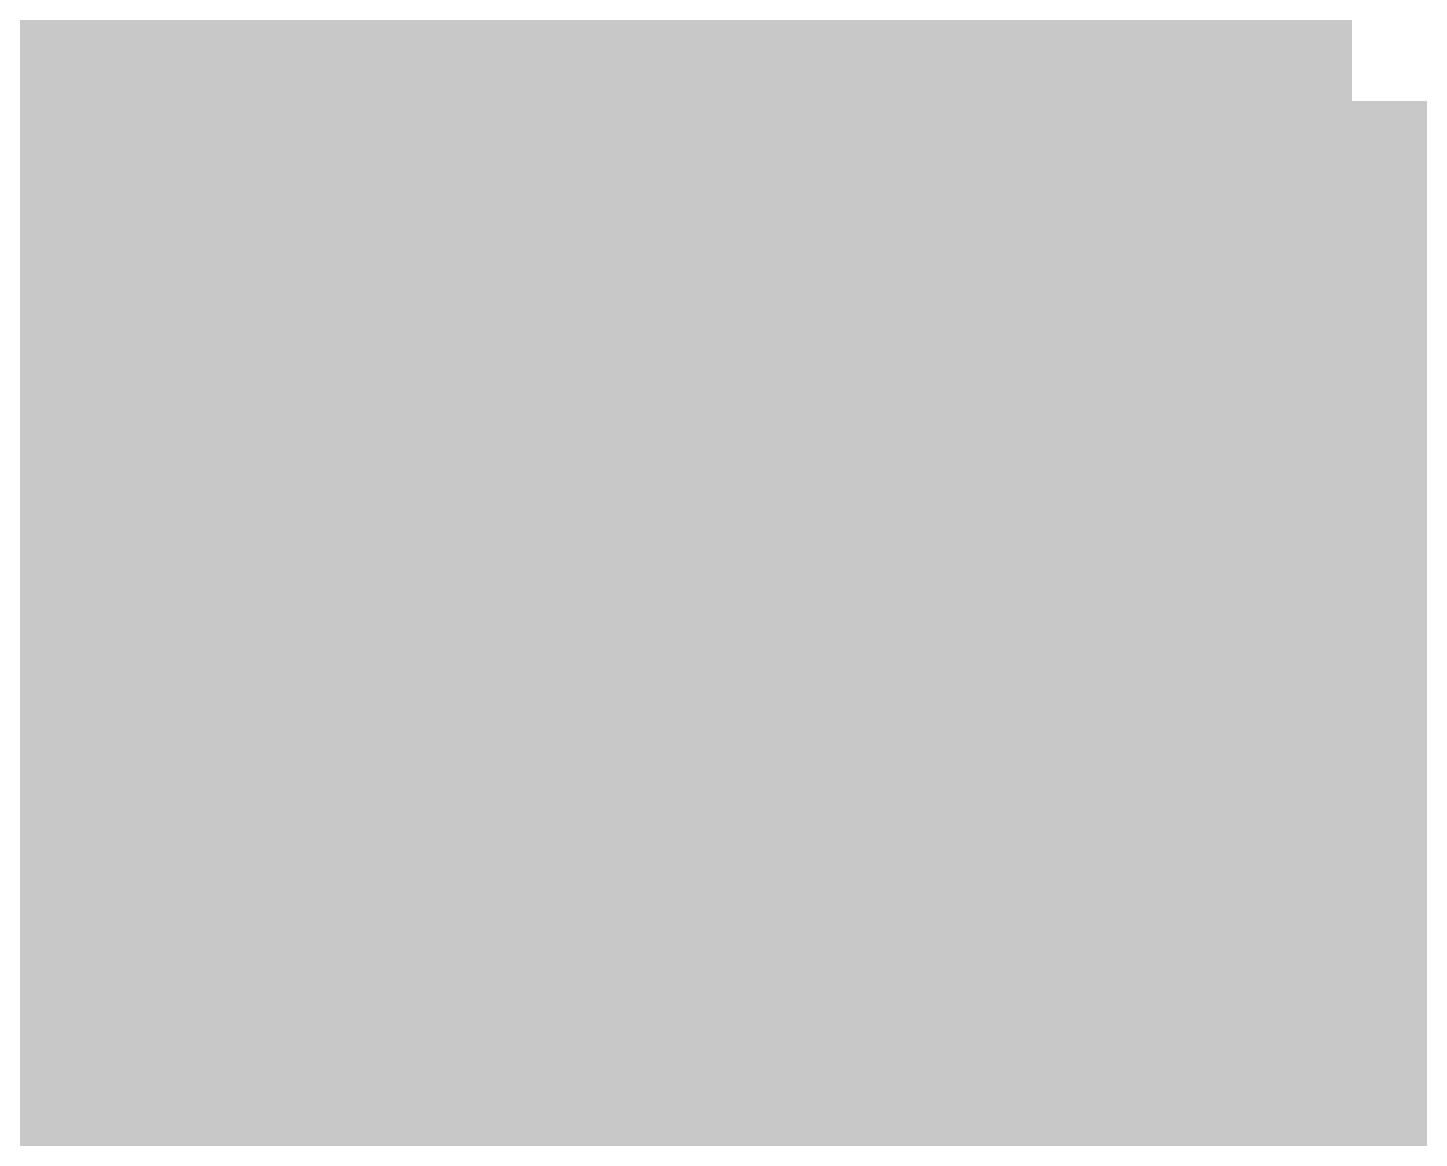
# Model space of a CAD drawing. Extents: x 980 to 1163, y 595 to 881.
# Drawn here: x 1105.56 to 1112.62, y 755.67 to 761.3 of the extents above; entities that cross this region are included whole.
import ezdxf

# ---------------------------------------------------------------- set-up
doc = ezdxf.new("R2010")
doc.units = 0
doc.header["$LTSCALE"] = 10
doc.header["$MEASUREMENT"] = 0
doc.layers.get('0').update_dxf_attribs({"linetype": 'CONTINUOUS'})
for name, color, linetype in [('22-304-2_BOT', 7, 'CONTINUOUS'), ('22-304-2_IN2', 3, 'CONTINUOUS'), ('22-304-2_SMB', 5, 'CONTINUOUS'), ('22-304-2_SPB', 14, 'CONTINUOUS'), ('22-304-2_SSB', 12, 'CONTINUOUS'), ('22-304-2_TOP', 13, 'CONTINUOUS')]:
    doc.layers.add(name, color=color, linetype=linetype)

# ---------------------------------------------------------------- blocks, each defined once
blk = doc.blocks.new('ROUND_60')
at = {"const_width": 0.23749}
blk.add_lwpolyline([(-0.118744, 0, 1), (0.118744, 0, 1)], format="xyb", close=True, dxfattribs=at)

msp = doc.modelspace()

# ---------------------------------------------------------------- linework, layer by layer
at = {"layer": '22-304-2_BOT'}
for points, const_width in [([(1106.689262678014, 766.86006441944), (1106.651162678014, 766.8981644194401), (1098.053262678014, 766.8981644194401), (1098.015162678013, 766.86006441944), (1097.926262678013, 766.7711644194401), (1097.926262678013, 757.6271644194401), (1099.831262678013, 755.7221644194401), (1123.326262678014, 755.7221644194401), (1124.469262678014, 756.8651644194401), (1124.469262678014, 766.0523444194401), (1124.469262678014, 766.2250644194401)], 1.27), ([(1106.689262678014, 766.86006441944), (1101.228262678014, 766.86006441944), (1098.015162678013, 766.86006441944), (1097.926262678013, 766.7711644194401), (1097.926262678013, 757.6271644194401), (1099.831262678013, 755.7221644194401), (1123.326262678014, 755.7221644194401), (1124.469262678014, 756.8651644194401), (1124.469262678014, 766.0523444194401), (1124.469262678014, 766.2250644194401)], 1.27), ([(1108.294542678014, 761.0561644194402), (1108.086262678014, 761.2517444194401), (1108.086262678014, 762.9611644194401), (1111.350162678013, 766.2250644194401), (1113.039262678014, 766.2250644194401)], 1.27), ([(1106.054262678014, 765.2039844194401), (1106.054262678014, 756.8651644194401)], 0.254), ([(1111.312062678013, 764.5689844194401), (1111.312062678013, 756.8651644194401)], 0.254), ([(1111.540662678014, 764.5689844194401), (1111.540662678014, 756.8651644194401)], 0.254), ([(1111.769262678014, 764.5689844194401), (1111.769262678014, 756.8651644194401)], 0.254), ([(1111.997862678013, 764.5689844194401), (1111.997862678013, 756.8651644194401)], 0.254), ([(1111.083462678014, 764.3403844194402), (1111.083462678014, 756.8651644194401)], 0.254), ([(1110.854862678013, 764.1117844194401), (1110.854862678013, 756.8651644194401)], 0.254), ([(1110.626262678014, 763.8831844194401), (1110.626262678014, 756.8651644194401)], 0.254), ([(1112.152802678014, 763.8476244194401), (1112.152802678014, 760.8047044194401)], 0.254), ([(1110.397662678014, 763.6545844194401), (1110.397662678014, 756.8651644194401)], 0.254), ([(1105.863762678013, 763.5961644194401), (1105.863762678013, 758.5161644194401)], 0.254), ([(1106.244762678014, 763.5961644194401), (1106.244762678014, 758.5161644194401)], 0.254), ([(1106.816262678014, 763.5961644194401), (1106.816262678014, 758.5161644194401)], 0.127), ([(1106.930562678014, 763.5961644194401), (1106.930562678014, 758.5161644194401)], 0.127), ([(1107.044862678013, 763.5961644194401), (1107.044862678013, 758.5161644194401)], 0.127), ([(1107.159162678013, 763.5961644194401), (1107.159162678013, 758.5161644194401)], 0.127), ([(1107.273462678014, 763.5961644194401), (1107.273462678014, 758.5161644194401)], 0.127), ([(1107.387762678014, 763.5961644194401), (1107.387762678014, 758.5161644194401)], 0.127), ([(1107.502062678014, 763.5961644194401), (1107.502062678014, 758.5161644194401)], 0.127), ([(1107.616362678014, 763.5961644194401), (1107.616362678014, 758.5161644194401)], 0.127), ([(1107.730662678013, 763.5961644194401), (1107.730662678013, 758.5161644194401)], 0.127), ([(1107.844962678013, 763.5961644194401), (1107.844962678013, 758.5161644194401)], 0.127), ([(1107.959262678014, 763.5961644194401), (1107.959262678014, 758.5161644194401)], 0.127), ([(1108.073562678014, 763.5961644194401), (1108.073562678014, 758.5161644194401)], 0.127), ([(1108.187862678014, 763.5961644194401), (1108.187862678014, 758.5161644194401)], 0.127), ([(1108.302162678013, 763.5961644194401), (1108.302162678013, 758.5161644194401)], 0.127), ([(1108.416462678013, 763.5961644194401), (1108.416462678013, 758.5161644194401)], 0.127), ([(1108.530762678014, 763.5961644194401), (1108.530762678014, 758.5161644194401)], 0.127), ([(1108.594262678014, 763.5961644194401), (1108.594262678014, 758.5161644194401)], 0.127), ([(1110.169062678013, 763.42598441944), (1110.169062678013, 756.8651644194401)], 0.254), ([(1109.940462678014, 763.1973844194401), (1109.940462678014, 756.8651644194401)], 0.254), ([(1109.711862678014, 762.9687844194401), (1109.711862678014, 756.8651644194401)], 0.254), ([(1109.483262678013, 762.7401844194401), (1109.483262678013, 756.8651644194401)], 0.254), ([(1106.244762678014, 761.3863644194402), (1105.863762678013, 761.3863644194402)], 0.254), ([(1112.152802678014, 761.3863644194402), (1109.386742678013, 761.3863644194402)], 0.254), ([(1106.244762678014, 761.1577644194401), (1105.863762678013, 761.1577644194401)], 0.254), ([(1108.594262678014, 761.2593644194401), (1106.816262678014, 761.2593644194401)], 0.127), ([(1112.152802678014, 761.1577644194401), (1109.432462678014, 761.1577644194401)], 0.254), ([(1108.594262678014, 761.1450644194401), (1106.816262678014, 761.1450644194401)], 0.127), ([(1108.594262678014, 761.0307644194402), (1106.816262678014, 761.0307644194402)], 0.127), ([(1106.244762678014, 760.9291644194401), (1105.863762678013, 760.9291644194401)], 0.254), ([(1112.152802678014, 760.9291644194401), (1109.429922678014, 760.9291644194401)], 0.254), ([(1108.594262678014, 760.9164644194401), (1106.816262678014, 760.9164644194401)], 0.127), ([(1115.195722678013, 760.8047044194401), (1112.152802678014, 760.8047044194401)], 0.254), ([(1112.226462678014, 760.8047044194401), (1112.226462678014, 756.8651644194401)], 0.254), ([(1112.455062678014, 760.8047044194401), (1112.455062678014, 756.8651644194401)], 0.254), ([(1112.683662678013, 760.8047044194401), (1112.683662678013, 756.8651644194401)], 0.254), ([(1108.594262678014, 760.8021644194401), (1106.816262678014, 760.8021644194401)], 0.127), ([(1106.244762678014, 760.7005644194401), (1105.863762678013, 760.7005644194401)], 0.254), ([(1123.326262678014, 760.7005644194401), (1109.381662678014, 760.7005644194401)], 0.254), ([(1108.594262678014, 760.6878644194401), (1106.816262678014, 760.6878644194401)], 0.127), ([(1106.244762678014, 760.4719644194402), (1105.863762678013, 760.4719644194402)], 0.254), ([(1108.594262678014, 760.5735644194401), (1106.816262678014, 760.5735644194401)], 0.127), ([(1123.326262678014, 760.4719644194402), (1109.277522678014, 760.4719644194402)], 0.254), ([(1108.594262678014, 760.4592644194402), (1106.816262678014, 760.4592644194402)], 0.127), ([(1109.254662678014, 760.4338644194402), (1109.254662678014, 756.8651644194401)], 0.254), ([(1109.165762678014, 760.3144844194401), (1109.165762678014, 758.5161644194401)], 0.254), ([(1106.244762678014, 760.2433644194401), (1105.863762678013, 760.2433644194401)], 0.254), ([(1108.594262678014, 760.3449644194401), (1106.816262678014, 760.3449644194401)], 0.127), ([(1123.326262678014, 760.2433644194401), (1109.165762678014, 760.2433644194401)], 0.254), ([(1108.594262678014, 760.2306644194401), (1106.816262678014, 760.2306644194401)], 0.127), ([(1108.594262678014, 760.1163644194401), (1106.816262678014, 760.1163644194401)], 0.127), ([(1106.244762678014, 760.0147644194401), (1105.863762678013, 760.0147644194401)], 0.254), ([(1123.326262678014, 760.0147644194401), (1109.165762678014, 760.0147644194401)], 0.254), ([(1108.594262678014, 760.0020644194401), (1106.816262678014, 760.0020644194401)], 0.127), ([(1108.594262678014, 759.8877644194401), (1106.816262678014, 759.8877644194401)], 0.127), ([(1106.244762678014, 759.7861644194401), (1105.863762678013, 759.7861644194401)], 0.254), ([(1123.326262678014, 759.7861644194401), (1109.165762678014, 759.7861644194401)], 0.254), ([(1108.594262678014, 759.7734644194401), (1106.816262678014, 759.7734644194401)], 0.127), ([(1106.244762678014, 759.5575644194402), (1105.863762678013, 759.5575644194402)], 0.254), ([(1108.594262678014, 759.6591644194401), (1106.816262678014, 759.6591644194401)], 0.127), ([(1123.326262678014, 759.5575644194402), (1109.165762678014, 759.5575644194402)], 0.254), ([(1108.594262678014, 759.5448644194402), (1106.816262678014, 759.5448644194402)], 0.127), ([(1106.244762678014, 759.3289644194401), (1105.863762678013, 759.3289644194401)], 0.254), ([(1108.594262678014, 759.4305644194401), (1106.816262678014, 759.4305644194401)], 0.127), ([(1123.326262678014, 759.3289644194401), (1109.165762678014, 759.3289644194401)], 0.254), ([(1108.594262678014, 759.3162644194401), (1106.816262678014, 759.3162644194401)], 0.127), ([(1108.594262678014, 759.2019644194402), (1106.816262678014, 759.2019644194402)], 0.127), ([(1106.244762678014, 759.1003644194401), (1105.863762678013, 759.1003644194401)], 0.254), ([(1123.326262678014, 759.1003644194401), (1109.165762678014, 759.1003644194401)], 0.254), ([(1108.594262678014, 759.0876644194401), (1106.816262678014, 759.0876644194401)], 0.127), ([(1108.594262678014, 758.9733644194401), (1106.816262678014, 758.9733644194401)], 0.127), ([(1106.244762678014, 758.8717644194401), (1105.863762678013, 758.8717644194401)], 0.254), ([(1123.326262678014, 758.8717644194401), (1109.165762678014, 758.8717644194401)], 0.254), ([(1108.594262678014, 758.8590644194401), (1106.816262678014, 758.8590644194401)], 0.127), ([(1106.244762678014, 758.6431644194402), (1105.863762678013, 758.6431644194402)], 0.254), ([(1108.594262678014, 758.7447644194401), (1106.816262678014, 758.7447644194401)], 0.127), ([(1123.326262678014, 758.6431644194402), (1109.165762678014, 758.6431644194402)], 0.254), ([(1108.594262678014, 758.6304644194402), (1106.816262678014, 758.6304644194402)], 0.127), ([(1106.252382678013, 758.4145644194401), (1105.853602678013, 758.4145644194401)], 0.254), ([(1108.594262678014, 758.5161644194401), (1106.816262678014, 758.5161644194401)], 0.127), ([(1123.326262678014, 758.4145644194401), (1109.155602678014, 758.4145644194401)], 0.254), ([(1105.825662678013, 758.3104244194401), (1105.825662678013, 756.8651644194401)], 0.254), ([(1106.282862678014, 758.3104244194401), (1106.282862678014, 756.8651644194401)], 0.254), ([(1106.348902678013, 758.1859644194401), (1105.757082678014, 758.1859644194401)], 0.254), ([(1109.026062678013, 758.1427844194401), (1109.026062678013, 756.8651644194401)], 0.254), ([(1123.326262678014, 758.1859644194401), (1109.059082678014, 758.1859644194401)], 0.254), ([(1105.597062678014, 758.0335644194402), (1105.597062678014, 756.8651644194401)], 0.254), ([(1106.511462678013, 758.0335644194402), (1106.511462678013, 756.8651644194401)], 0.254), ([(1108.797462678014, 757.9827644194402), (1108.797462678014, 756.8651644194401)], 0.254), ([(1106.696882678013, 757.9573644194401), (1105.411642678014, 757.9573644194401)], 0.254), ([(1106.740062678014, 757.9497444194401), (1106.740062678014, 756.8651644194401)], 0.254), ([(1108.594262678014, 757.9446644194401), (1106.816262678014, 757.9446644194401)], 0.254), ([(1106.968662678014, 757.9446644194401), (1106.968662678014, 756.8651644194401)], 0.254), ([(1107.197262678013, 757.9446644194401), (1107.197262678013, 756.8651644194401)], 0.254), ([(1107.425862678014, 757.9446644194401), (1107.425862678014, 756.8651644194401)], 0.254), ([(1107.654462678013, 757.9446644194401), (1107.654462678013, 756.8651644194401)], 0.254), ([(1107.883062678014, 757.9446644194401), (1107.883062678014, 756.8651644194401)], 0.254), ([(1108.111662678014, 757.9446644194401), (1108.111662678014, 756.8651644194401)], 0.254), ([(1108.340262678013, 757.9446644194401), (1108.340262678013, 756.8651644194401)], 0.254), ([(1108.568862678014, 757.9446644194401), (1108.568862678014, 756.8651644194401)], 0.254), ([(1123.326262678014, 757.9573644194401), (1108.713642678013, 757.9573644194401)], 0.254), ([(1123.326262678014, 757.7287644194402), (1099.440102678014, 757.7287644194402)], 0.254), ([(1123.326262678014, 757.5001644194401), (1099.668702678013, 757.5001644194401)], 0.254), ([(1123.257682678013, 757.2715644194401), (1099.897302678014, 757.2715644194401)], 0.254), ([(1123.029082678014, 757.0429644194401), (1100.125902678014, 757.0429644194401)], 0.254), ([(1122.851282678014, 756.8651644194401), (1100.303702678013, 756.8651644194401)], 0.254), ([(1122.851282678014, 756.8651644194401), (1100.303702678013, 756.8651644194401)], 0.254)]:
    msp.add_lwpolyline(points, dxfattribs=dict(at, const_width=const_width))
at = {"layer": '22-304-2_BOT', "const_width": 0.254}
for points in [[(1109.437542678014, 761.0536244194401, 0.1545311), (1109.229250678014, 761.7114744194402)], [(1109.165762678014, 760.3144844194401, 0.1777272), (1109.437062678013, 761.0536244194401)], [(1105.292262678013, 757.9446644194401, 0.4142136), (1105.863762678013, 758.5161644194401)], [(1106.244762678014, 758.5161644194401, 0.4142136), (1106.816262678014, 757.9446644194401)], [(1108.594262678014, 757.9446644194401, 0.4142136), (1109.165762678014, 758.5161644194401)]]:
    msp.add_lwpolyline(points, format="xyb", dxfattribs=at)
at = {"layer": '22-304-2_IN2', "const_width": 0.254}
for points in [[(1109.711862678014, 816.4281644194401), (1109.711862678014, 733.9518244194401)], [(1109.940462678014, 816.4281644194401), (1109.940462678014, 733.9518244194401)], [(1110.169062678013, 816.4281644194401), (1110.169062678013, 733.9518244194401)], [(1110.397662678014, 816.4281644194401), (1110.397662678014, 733.9518244194401)], [(1110.626262678014, 816.4281644194401), (1110.626262678014, 733.9518244194401)], [(1110.854862678013, 816.4281644194401), (1110.854862678013, 733.9518244194401)], [(1109.483262678013, 816.2402044194401), (1109.483262678013, 733.9518244194401)], [(1109.254662678014, 815.8007844194401), (1109.254662678014, 733.9518244194401)], [(1109.026062678013, 815.4705844194401), (1109.026062678013, 733.9518244194401)], [(1108.797462678014, 801.7393444194402), (1108.797462678014, 733.9518244194401)], [(1108.568862678014, 801.5056644194401), (1108.568862678014, 733.9518244194401)], [(1108.340262678013, 801.3786644194402), (1108.340262678013, 733.9518244194401)], [(1111.083462678014, 796.6237844194401), (1111.083462678014, 733.9518244194401)], [(1111.312062678013, 796.40788441944), (1111.312062678013, 733.9518244194401)], [(1111.540662678014, 796.2885044194402), (1111.540662678014, 733.9518244194401)], [(1111.769262678014, 796.2326244194401), (1111.769262678014, 733.9518244194401)], [(1111.997862678013, 796.2300844194401), (1111.997862678013, 733.9518244194401)], [(1108.111662678014, 795.0058044194401), (1108.111662678014, 733.9518244194401)], [(1106.511462678013, 794.7086244194402), (1106.511462678013, 733.9518244194401)], [(1107.883062678014, 794.7086244194402), (1107.883062678014, 733.9518244194401)], [(1106.740062678014, 794.5536844194401), (1106.740062678014, 733.9518244194401)], [(1107.654462678013, 794.5536844194401), (1107.654462678013, 733.9518244194401)], [(1106.968662678014, 794.4724044194402), (1106.968662678014, 733.9518244194401)], [(1107.425862678014, 794.4724044194402), (1107.425862678014, 733.9518244194401)], [(1107.197262678013, 794.4470044194401), (1107.197262678013, 733.9518244194401)], [(1106.282862678014, 775.9964444194401), (1106.282862678014, 733.9518244194401)], [(1106.054262678014, 775.7424444194401), (1106.054262678014, 733.9518244194401)], [(1105.825662678013, 775.6078244194401), (1105.825662678013, 733.9518244194401)], [(1105.597062678014, 775.5392444194401), (1105.597062678014, 733.9518244194401)], [(1115.315102678014, 763.9670044194402), (1112.033422678013, 763.9670044194402), (1112.033422678013, 760.6853244194401)], [(1112.033422678013, 761.3863644194402), (1099.061642678014, 761.3863644194402)], [(1112.033422678013, 761.1577644194401), (1099.061642678014, 761.1577644194401)], [(1112.033422678013, 760.9291644194401), (1099.061642678014, 760.9291644194401)], [(1112.033422678013, 760.7005644194401), (1099.061642678014, 760.7005644194401)], [(1115.315102678014, 760.6853244194401), (1112.033422678013, 760.6853244194401)], [(1112.226462678014, 760.6853244194401), (1112.226462678014, 733.9518244194401)], [(1112.455062678014, 760.6853244194401), (1112.455062678014, 733.9518244194401)], [(1112.683662678013, 760.6853244194401), (1112.683662678013, 733.9518244194401)], [(1143.526882678013, 760.4719644194402), (1099.061642678014, 760.4719644194402)], [(1143.526882678013, 760.2433644194401), (1099.061642678014, 760.2433644194401)], [(1143.526882678013, 760.0147644194401), (1099.061642678014, 760.0147644194401)], [(1143.526882678013, 759.7861644194401), (1099.061642678014, 759.7861644194401)], [(1143.526882678013, 759.5575644194402), (1099.061642678014, 759.5575644194402)], [(1143.526882678013, 759.3289644194401), (1099.061642678014, 759.3289644194401)], [(1143.526882678013, 759.1003644194401), (1099.061642678014, 759.1003644194401)], [(1143.526882678013, 758.8717644194401), (1099.061642678014, 758.8717644194401)], [(1143.526882678013, 758.6431644194402), (1099.061642678014, 758.6431644194402)], [(1143.526882678013, 758.4145644194401), (1099.061642678014, 758.4145644194401)], [(1143.526882678013, 758.1859644194401), (1099.061642678014, 758.1859644194401)], [(1143.526882678013, 757.9573644194401), (1099.061642678014, 757.9573644194401)], [(1143.526882678013, 757.7287644194402), (1099.061642678014, 757.7287644194402)], [(1143.526882678013, 757.5001644194401), (1099.061642678014, 757.5001644194401)], [(1143.526882678013, 757.2715644194401), (1099.061642678014, 757.2715644194401)], [(1143.526882678013, 757.0429644194401), (1099.061642678014, 757.0429644194401)], [(1143.526882678013, 756.8143644194402), (1099.061642678014, 756.8143644194402)], [(1143.526882678013, 756.5857644194401), (1099.061642678014, 756.5857644194401)], [(1143.526882678013, 756.3571644194401), (1099.061642678014, 756.3571644194401)], [(1143.526882678013, 756.1285644194401), (1099.061642678014, 756.1285644194401)], [(1143.526882678013, 755.8999644194402), (1099.061642678014, 755.8999644194402)], [(1143.526882678013, 755.6713644194401), (1099.061642678014, 755.6713644194401)]]:
    msp.add_lwpolyline(points, dxfattribs=at)
at = {"layer": '22-304-2_SMB', "const_width": 0.127}
for points in [[(1108.093882678013, 763.5377444194401), (1108.093882678013, 758.5593444194401)], [(1108.208182678014, 763.5377444194401), (1108.208182678014, 758.5593444194401)], [(1108.322482678014, 763.5377444194401), (1108.322482678014, 758.5593444194401)], [(1108.436782678014, 763.5098044194401), (1108.436782678014, 758.5847444194401)], [(1108.538382678013, 763.3345444194401), (1108.538382678013, 758.7625444194401)], [(1108.538382678013, 761.2898444194401), (1108.068482678013, 761.2898444194401)], [(1108.538382678013, 761.1755444194401), (1108.078642678013, 761.1755444194401)], [(1108.081182678014, 761.0485444194401), (1108.081060678014, 761.0612444194401)], [(1108.538382678013, 761.0612444194401), (1108.081182678014, 761.0612444194401)], [(1108.538382678013, 760.9469444194401), (1108.076102678014, 760.9469444194401)], [(1108.538382678013, 760.8326444194402), (1108.065942678013, 760.8326444194402)], [(1108.538382678013, 760.7183444194401), (1108.048162678014, 760.7183444194401)], [(1108.538382678013, 760.6040444194401), (1108.025302678014, 760.6040444194401)], [(1107.979582678013, 760.4465644194402), (1107.979582678013, 758.5593444194401)], [(1108.538382678013, 760.4897444194401), (1107.992282678013, 760.4897444194401)], [(1108.538382678013, 760.3754444194401), (1107.954182678013, 760.3754444194401)], [(1108.538382678013, 760.2611444194401), (1107.908462678014, 760.2611444194401)], [(1107.865282678014, 760.1671644194402), (1107.865282678014, 758.5593444194401)], [(1108.538382678013, 760.1468444194401), (1107.855122678013, 760.1468444194401)], [(1108.538382678013, 760.0325444194401), (1107.791622678013, 760.0325444194401)], [(1107.750982678014, 759.9639644194401), (1107.750982678014, 758.5593444194401)], [(1108.538382678013, 759.9182444194402), (1107.720502678014, 759.9182444194402)], [(1108.538382678013, 759.8039444194401), (1107.636682678014, 759.8039444194401)], [(1107.636682678014, 759.8039444194401), (1107.636682678014, 758.5593444194401)], [(1107.522382678014, 759.6718644194401), (1107.522382678014, 758.5593444194401)], [(1108.538382678013, 759.6896444194401), (1107.540162678014, 759.6896444194401)], [(1107.408082678013, 759.5575644194402), (1107.408082678013, 758.5593444194401)], [(1108.538382678013, 759.5753444194402), (1107.428402678014, 759.5753444194402)], [(1107.293782678013, 759.4585044194401), (1107.293782678013, 758.5593444194401)], [(1108.538382678013, 759.4610444194401), (1107.296322678013, 759.4610444194401)], [(1108.538382678013, 759.3467444194401), (1107.136302678014, 759.3467444194401)], [(1107.179482678014, 759.3746844194401), (1107.179482678014, 758.5593444194401)], [(1106.963582678014, 759.2451444194401), (1106.963582678014, 758.5593444194401)], [(1107.065182678014, 759.3010244194401), (1107.065182678014, 758.5593444194401)], [(1108.538382678013, 759.2324444194401), (1106.963582678014, 759.2324444194401)], [(1108.538382678013, 759.1181444194401), (1106.963582678014, 759.1181444194401)], [(1108.538382678013, 759.0038444194402), (1106.963582678014, 759.0038444194402)], [(1108.538382678013, 758.8895444194401), (1106.963582678014, 758.8895444194401)], [(1108.538382678013, 758.7752444194401), (1106.963582678014, 758.7752444194401)], [(1108.538382678013, 758.7574644194401), (1108.538318678014, 758.7625444194401)], [(1108.512982678013, 758.66094441944), (1106.963582678014, 758.66094441944)], [(1108.335182678014, 758.5593444194401), (1106.963582678014, 758.5593444194401)], [(1108.340262678013, 758.5593444194401), (1108.335182678014, 758.5593444194401)]]:
    msp.add_lwpolyline(points, dxfattribs=at)
for points in [[(1108.081182678014, 761.0612444194401, 0.2848582), (1106.988982678014, 762.8265444194401)], [(1106.963582678014, 759.2451444194401, 0.2736465), (1108.081182678014, 761.0485444194401)], [(1108.340262678013, 758.5593444194401, 0.4142136), (1108.538382678013, 758.7574644194401)]]:
    msp.add_lwpolyline(points, format="xyb", dxfattribs=at)
at = {"layer": '22-304-2_SPB', "const_width": 0.127}
for points in [[(1108.093882678013, 763.5377444194401), (1108.093882678013, 758.5593444194401)], [(1108.208182678014, 763.5377444194401), (1108.208182678014, 758.5593444194401)], [(1108.322482678014, 763.5377444194401), (1108.322482678014, 758.5593444194401)], [(1108.436782678014, 763.5098044194401), (1108.436782678014, 758.5847444194401)], [(1108.538382678013, 763.3345444194401), (1108.538382678013, 758.7625444194401)], [(1108.538382678013, 761.2898444194401), (1108.068482678013, 761.2898444194401)], [(1108.538382678013, 761.1755444194401), (1108.078642678013, 761.1755444194401)], [(1108.081182678014, 761.0485444194401), (1108.081060678014, 761.0612444194401)], [(1108.538382678013, 761.0612444194401), (1108.081182678014, 761.0612444194401)], [(1108.538382678013, 760.9469444194401), (1108.076102678014, 760.9469444194401)], [(1108.538382678013, 760.8326444194402), (1108.065942678013, 760.8326444194402)], [(1108.538382678013, 760.7183444194401), (1108.048162678014, 760.7183444194401)], [(1108.538382678013, 760.6040444194401), (1108.025302678014, 760.6040444194401)], [(1107.979582678013, 760.4465644194402), (1107.979582678013, 758.5593444194401)], [(1108.538382678013, 760.4897444194401), (1107.992282678013, 760.4897444194401)], [(1108.538382678013, 760.3754444194401), (1107.954182678013, 760.3754444194401)], [(1108.538382678013, 760.2611444194401), (1107.908462678014, 760.2611444194401)], [(1107.865282678014, 760.1671644194402), (1107.865282678014, 758.5593444194401)], [(1108.538382678013, 760.1468444194401), (1107.855122678013, 760.1468444194401)], [(1108.538382678013, 760.0325444194401), (1107.791622678013, 760.0325444194401)], [(1107.750982678014, 759.9639644194401), (1107.750982678014, 758.5593444194401)], [(1108.538382678013, 759.9182444194402), (1107.720502678014, 759.9182444194402)], [(1108.538382678013, 759.8039444194401), (1107.636682678014, 759.8039444194401)], [(1107.636682678014, 759.8039444194401), (1107.636682678014, 758.5593444194401)], [(1107.522382678014, 759.6718644194401), (1107.522382678014, 758.5593444194401)], [(1108.538382678013, 759.6896444194401), (1107.540162678014, 759.6896444194401)], [(1107.408082678013, 759.5575644194402), (1107.408082678013, 758.5593444194401)], [(1108.538382678013, 759.5753444194402), (1107.428402678014, 759.5753444194402)], [(1107.293782678013, 759.4585044194401), (1107.293782678013, 758.5593444194401)], [(1108.538382678013, 759.4610444194401), (1107.296322678013, 759.4610444194401)], [(1108.538382678013, 759.3467444194401), (1107.136302678014, 759.3467444194401)], [(1107.179482678014, 759.3746844194401), (1107.179482678014, 758.5593444194401)], [(1106.963582678014, 759.2451444194401), (1106.963582678014, 758.5593444194401)], [(1107.065182678014, 759.3010244194401), (1107.065182678014, 758.5593444194401)], [(1108.538382678013, 759.2324444194401), (1106.963582678014, 759.2324444194401)], [(1108.538382678013, 759.1181444194401), (1106.963582678014, 759.1181444194401)], [(1108.538382678013, 759.0038444194402), (1106.963582678014, 759.0038444194402)], [(1108.538382678013, 758.8895444194401), (1106.963582678014, 758.8895444194401)], [(1108.538382678013, 758.7752444194401), (1106.963582678014, 758.7752444194401)], [(1108.538382678013, 758.7574644194401), (1108.538318678014, 758.7625444194401)], [(1108.512982678013, 758.66094441944), (1106.963582678014, 758.66094441944)], [(1108.335182678014, 758.5593444194401), (1106.963582678014, 758.5593444194401)], [(1108.340262678013, 758.5593444194401), (1108.335182678014, 758.5593444194401)]]:
    msp.add_lwpolyline(points, dxfattribs=at)
for points in [[(1108.081182678014, 761.0612444194401, 0.2848582), (1106.988982678014, 762.8265444194401)], [(1106.963582678014, 759.2451444194401, 0.2736465), (1108.081182678014, 761.0485444194401)], [(1108.340262678013, 758.5593444194401, 0.4142136), (1108.538382678013, 758.7574644194401)]]:
    msp.add_lwpolyline(points, format="xyb", dxfattribs=at)
at = {"layer": '22-304-2_SSB'}
for points, const_width in [([(1122.208662678014, 756.6314844194401), (1122.213742678014, 764.3251444194401), (1122.208662678014, 764.6248644194401), (1110.214782678014, 764.6248644194401), (1110.214782678014, 756.6314844194401), (1122.208662678014, 756.6314844194401)], 0.254), ([(1103.252642678013, 763.9009644194401), (1108.916842678014, 763.9009644194401), (1108.916842678014, 758.2621644194401), (1103.252642678013, 758.2621644194401), (1103.252642678013, 763.9009644194401)], 0.127), ([(1108.500282678013, 763.3269244194402), (1108.500282678013, 759.6185244194401), (1108.553622678014, 759.6185244194401), (1108.553622678014, 763.3269244194402)], 0.1524), ([(1108.510442678014, 761.0485444194401), (1108.510438678014, 761.0536244194401)], 0.1524), ([(1108.510442678014, 761.0536244194401), (1108.543462678014, 761.0536244194401)], 0.1524), ([(1108.543462678014, 761.0485444194401), (1108.543458678014, 761.0536244194401)], 0.1524), ([(1107.969422678013, 759.1333844194401), (1108.548542678014, 759.6185244194401), (1108.035462678014, 760.1316044194401), (1108.017682678013, 760.0935044194401)], 0.1524), ([(1108.045622678014, 760.0757244194401), (1108.500282678013, 759.6210644194401), (1107.949102678014, 759.15878441944), (1107.484282678014, 758.6050644194402), (1107.029622678014, 759.0597244194402)], 0.1524), ([(1108.525682678013, 759.6185244194401), (1108.523142678014, 759.6159844194401), (1107.959262678014, 759.1460844194401), (1107.969422678013, 759.15878441944), (1107.946562678014, 759.1359244194401), (1107.387762678014, 759.6947244194401), (1107.413162678014, 759.7175844194401), (1107.969422678013, 759.15878441944)], 0.1524), ([(1108.258982678014, 759.89284441944), (1108.228502678013, 759.9080844194401)], 0.1524), ([(1108.510442678014, 759.5956644194401), (1108.530762678014, 759.6032844194401), (1107.969422678013, 759.1333844194401), (1107.959262678014, 759.1460844194401), (1107.489362678014, 758.5822044194401), (1107.486822678014, 758.5796644194401)], 0.1524), ([(1107.819562678013, 759.7099644194401), (1107.794162678013, 759.7277444194401)], 0.1524), ([(1107.817022678013, 759.7328244194401), (1107.796702678014, 759.7074244194401)], 0.1524), ([(1106.973742678013, 759.0698844194401), (1107.486822678014, 758.5568044194401), (1107.969422678013, 759.1333844194401), (1107.949102678014, 759.15878441944), (1108.515522678013, 759.6312244194401), (1108.540922678013, 759.6413844194401)], 0.1524), ([(1108.510442678014, 759.5728044194401), (1108.510176678014, 759.5956584194402)], 0.1524), ([(1108.528222678013, 759.5728044194401), (1108.527170678014, 759.6185944194401)], 0.1524), ([(1108.543462678014, 759.5728044194401), (1108.541132678014, 759.6414004194401)], 0.1524), ([(1107.372522678014, 759.2883244194401), (1107.400462678014, 759.3086444194402)], 0.1524), ([(1107.395382678013, 759.2857844194401), (1107.377602678014, 759.3111844194401)], 0.1524), ([(1107.463962678014, 758.5644244194401), (1107.474122678014, 758.5923644194402), (1107.946562678014, 759.1562444194401), (1107.971962678014, 759.1359244194401), (1107.502062678014, 758.5745844194402), (1107.512222678014, 758.5949044194401)], 0.1524), ([(1106.051722678013, 758.5618844194402), (1106.051722678013, 758.5949044194401), (1106.298102678013, 758.6076044194401), (1106.394622678014, 758.6177644194402), (1106.440342678014, 758.6253844194401), (1106.582582678014, 758.6507844194401), (1106.628302678014, 758.6634844194401), (1106.674022678013, 758.67364441944), (1106.765462678014, 758.6990444194402), (1106.811182678013, 758.7142844194401), (1106.854362678014, 758.7295244194402), (1106.943262678014, 758.7600044194401), (1106.986442678014, 758.7777844194401), (1107.072802678013, 758.8158844194401), (1107.197262678013, 758.8768444194401), (1107.212502678014, 758.8463644194401), (1107.085502678014, 758.78540441944), (1107.042322678014, 758.7650844194401), (1106.999142678014, 758.7473044194401), (1106.864522678014, 758.6965044194401), (1106.821342678013, 758.6812644194401), (1106.775622678014, 758.6685644194401), (1106.729902678014, 758.6533244194401), (1106.681642678014, 758.6431644194402), (1106.445422678014, 758.5923644194402), (1106.397162678014, 758.5847444194401), (1106.300642678013, 758.5745844194402), (1106.051722678013, 758.5618844194402)], 0.1524), ([(1104.492162678014, 758.6050644194402), (1107.486822678014, 758.6050644194402), (1107.486822678014, 758.5517244194401), (1104.471842678013, 758.5517244194401)], 0.1524), ([(1107.512222678014, 758.5949044194401), (1107.532542678013, 758.5946944194401)], 0.1524), ([(1107.463962678014, 758.5644244194401), (1107.532542678013, 758.5620964194401)], 0.1524), ([(1107.486822678014, 758.5796644194401), (1107.532542678013, 758.5786144194401)], 0.1524), ([(1106.376842678014, 757.8227444194401), (1106.376842678014, 757.3477644194401), (1107.055022678014, 757.5839844194401), (1107.055022678014, 757.70336441944), (1106.039022678013, 757.70336441944)], 0.1524), ([(1106.039022678013, 756.9845444194401), (1106.039022678013, 756.5679844194401), (1107.055022678014, 756.5679844194401)], 0.1524)]:
    msp.add_lwpolyline(points, dxfattribs=dict(at, const_width=const_width))
at = {"layer": '22-304-2_SSB', "const_width": 0.1524}
for points in [[(1108.274222678014, 761.0536244194401, 0.4142136), (1106.051722678013, 763.2761244194401)], [(1108.241202678013, 761.0536244194401, 0.4142136), (1106.054262678014, 763.2405644194401)], [(1103.831762678014, 761.0536244194401, 0.4142136), (1106.051722678013, 758.8336644194401)], [(1103.864782678014, 761.0510844194401, 0.4142136), (1106.051722678013, 758.8641444194401)], [(1107.794162678013, 759.7277444194401, 0.1642446), (1108.241774678014, 761.0536244194401)], [(1107.819562678013, 759.7099644194401, 0.1639217), (1108.272234678014, 761.0536244194401)], [(1108.228502678013, 759.9080844194401, 0.1218502), (1108.510620678014, 761.0485444194401)], [(1108.258982678014, 759.89284441944, 0.1216548), (1108.544398678014, 761.0485444194401)], [(1107.804322678013, 759.7429844194401, 0.0471365), (1108.017920678014, 760.0933884194401)], [(1107.809402678014, 759.6947244194401, 0.0505341), (1108.046210678013, 760.0754364194402)], [(1107.611282678014, 759.8090244194401, 0.4142136), (1107.296322678013, 759.4940644194401)], [(1107.611282678014, 759.8090244194401, 0.4142136), (1107.296322678013, 759.4940644194401)], [(1107.817022678013, 759.7328244194401, 0.1797101), (1107.611282678014, 759.8092384194401)], [(1107.804322678013, 759.7429844194401, 0.1664185), (1107.611282678014, 759.8090644194401)], [(1107.611282678014, 759.7760044194401, 0.4142136), (1107.329342678014, 759.4940644194401)], [(1107.611282678014, 759.7760044194401, 0.4142136), (1107.329342678014, 759.4940644194401)], [(1107.796702678014, 759.7074244194401, 0.1807943), (1107.611282678014, 759.7767344194401)], [(1107.809402678014, 759.6947244194401, 0.1972575), (1107.611282678014, 759.7760484194401)], [(1107.532542678013, 758.5618844194402, 0.4142136), (1108.543462678014, 759.5728044194401)], [(1107.532542678013, 758.5949044194401, 0.4142136), (1108.510442678014, 759.5728044194401)], [(1107.532542678013, 758.5771244194401, 0.4142136), (1108.528222678013, 759.5728044194401)], [(1107.296322678013, 759.4940644194401, 0.1797099), (1107.372684678013, 759.2884644194401)], [(1107.296322678013, 759.4940644194401, 0.1664167), (1107.362392678014, 759.3010504194401)], [(1107.329342678014, 759.4940644194401, 0.1823261), (1107.399574678014, 759.3078644194401)], [(1107.329342678014, 759.4940644194401, 0.197256), (1107.410652678014, 759.2959764194401)], [(1106.051722678013, 758.8641444194401, 0.1620988), (1107.362666678014, 759.3006184194401)], [(1106.973742678013, 759.0698844194401, 0.0536722), (1107.376344678014, 759.3128404194401)], [(1106.051722678013, 758.8311244194401, 0.1660348), (1107.411098678014, 759.2953284194401)], [(1107.029622678014, 759.0597244194402, 0.04879890000000001), (1107.395686678014, 759.2853844194401)]]:
    msp.add_lwpolyline(points, format="xyb", dxfattribs=at)
at = {"layer": '22-304-2_TOP', "const_width": 0.254}
for points in [[(1105.597062678014, 765.0566644194402), (1105.597062678014, 734.9983044194402)], [(1105.825662678013, 765.0566644194402), (1105.825662678013, 734.4903044194401)], [(1106.054262678014, 765.0566644194402), (1106.054262678014, 733.7156044194401)], [(1106.282862678014, 765.0566644194402), (1106.282862678014, 728.1631644194401)], [(1106.511462678013, 765.0566644194402), (1106.511462678013, 728.1631644194401)], [(1106.740062678014, 765.0566644194402), (1106.740062678014, 728.1631644194401)], [(1106.968662678014, 765.0566644194402), (1106.968662678014, 728.1631644194401)], [(1107.197262678013, 765.0566644194402), (1107.197262678013, 728.1631644194401)], [(1107.425862678014, 765.0566644194402), (1107.425862678014, 728.1631644194401)], [(1107.654462678013, 765.0566644194402), (1107.654462678013, 728.1631644194401)], [(1107.883062678014, 765.0566644194402), (1107.883062678014, 728.1631644194401)], [(1108.111662678014, 765.0566644194402), (1108.111662678014, 728.1631644194401)], [(1108.340262678013, 765.0566644194402), (1108.340262678013, 728.1631644194401)], [(1108.568862678014, 765.0566644194402), (1108.568862678014, 731.3584844194402)], [(1108.797462678014, 765.0566644194402), (1108.797462678014, 731.3584844194402)], [(1109.026062678013, 765.0566644194402), (1109.026062678013, 731.3584844194402)], [(1109.254662678014, 765.0566644194402), (1109.254662678014, 731.3584844194402)], [(1109.483262678013, 765.0566644194402), (1109.483262678013, 731.3584844194402)], [(1109.711862678014, 765.0566644194402), (1109.711862678014, 731.3584844194402)], [(1109.940462678014, 765.0566644194402), (1109.940462678014, 731.3584844194402)], [(1110.169062678013, 765.0566644194402), (1110.169062678013, 731.3584844194402)], [(1110.397662678014, 765.0566644194402), (1110.397662678014, 731.3584844194402)], [(1110.626262678014, 765.0566644194402), (1110.626262678014, 731.3584844194402)], [(1110.854862678013, 765.0566644194402), (1110.854862678013, 731.3584844194402)], [(1111.083462678014, 765.0566644194402), (1111.083462678014, 731.3584844194402)], [(1111.312062678013, 765.0566644194402), (1111.312062678013, 731.3584844194402)], [(1111.540662678014, 765.0566644194402), (1111.540662678014, 731.3584844194402)], [(1111.769262678014, 765.0566644194402), (1111.769262678014, 731.3584844194402)], [(1111.997862678013, 765.0566644194402), (1111.997862678013, 731.3584844194402)], [(1115.195722678013, 763.8476244194401), (1112.152802678014, 763.8476244194401), (1112.152802678014, 760.8047044194401)], [(1112.152802678014, 761.3863644194402), (1096.910262678014, 761.3863644194402)], [(1112.152802678014, 761.1577644194401), (1096.910262678014, 761.1577644194401)], [(1112.152802678014, 760.9291644194401), (1096.910262678014, 760.9291644194401)], [(1115.195722678013, 760.8047044194401), (1112.152802678014, 760.8047044194401)], [(1112.226462678014, 760.8047044194401), (1112.226462678014, 731.3584844194402)], [(1112.455062678014, 760.8047044194401), (1112.455062678014, 731.3584844194402)], [(1112.683662678013, 760.8047044194401), (1112.683662678013, 731.3584844194402)], [(1145.297262678014, 760.7005644194401), (1096.910262678014, 760.7005644194401)], [(1145.297262678014, 760.4719644194402), (1096.910262678014, 760.4719644194402)], [(1145.297262678014, 760.2433644194401), (1096.910262678014, 760.2433644194401)], [(1145.297262678014, 760.0147644194401), (1096.910262678014, 760.0147644194401)], [(1145.297262678014, 759.7861644194401), (1096.910262678014, 759.7861644194401)], [(1145.297262678014, 759.5575644194402), (1096.910262678014, 759.5575644194402)], [(1145.297262678014, 759.3289644194401), (1096.910262678014, 759.3289644194401)], [(1145.297262678014, 759.1003644194401), (1096.910262678014, 759.1003644194401)], [(1145.297262678014, 758.8717644194401), (1096.910262678014, 758.8717644194401)], [(1145.297262678014, 758.6431644194402), (1096.910262678014, 758.6431644194402)], [(1145.297262678014, 758.4145644194401), (1096.910262678014, 758.4145644194401)], [(1145.297262678014, 758.1859644194401), (1096.910262678014, 758.1859644194401)], [(1145.297262678014, 757.9573644194401), (1096.910262678014, 757.9573644194401)], [(1145.297262678014, 757.7287644194402), (1096.910262678014, 757.7287644194402)], [(1145.297262678014, 757.5001644194401), (1096.910262678014, 757.5001644194401)], [(1145.297262678014, 757.2715644194401), (1096.910262678014, 757.2715644194401)], [(1145.297262678014, 757.0429644194401), (1096.910262678014, 757.0429644194401)], [(1145.297262678014, 756.8143644194402), (1096.910262678014, 756.8143644194402)], [(1145.297262678014, 756.5857644194401), (1096.910262678014, 756.5857644194401)], [(1145.297262678014, 756.3571644194401), (1096.910262678014, 756.3571644194401)], [(1145.297262678014, 756.1285644194401), (1096.910262678014, 756.1285644194401)], [(1145.297262678014, 755.8999644194402), (1096.910262678014, 755.8999644194402)], [(1145.297262678014, 755.6713644194401), (1096.910262678014, 755.6713644194401)]]:
    msp.add_lwpolyline(points, dxfattribs=at)

# ---------------------------------------------------------------- block references
at = {"layer": '22-304-2_BOT'}
msp.add_blockref('ROUND_60', (1108.294542678014, 761.0561644194402), dxfattribs=at)

doc.saveas('drawing.dxf')
